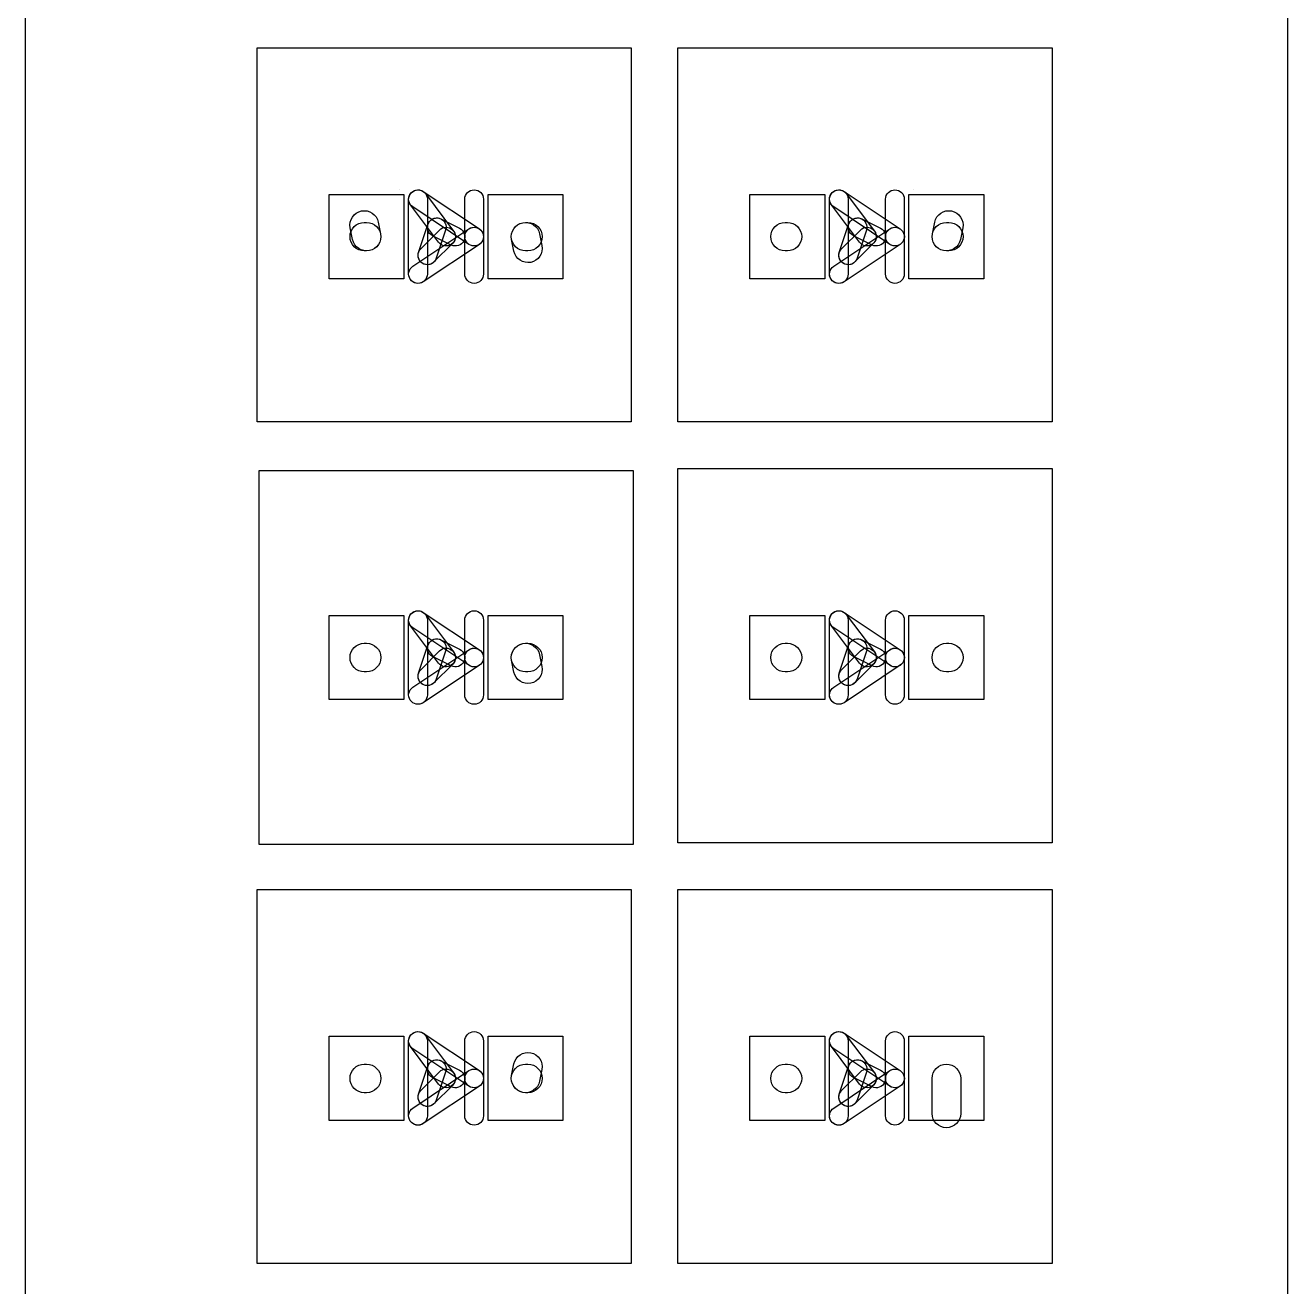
# Model space of a CAD drawing. Header units: inches. Extents: x 5 to 145, y -76 to 99.
# Drawn here: x 15.25 to 28.75, y -64.37 to -50.88 of the extents above; entities that cross this region are included whole.
import ezdxf

# ---------------------------------------------------------------- set-up
doc = ezdxf.new("R2010")
doc.units = ezdxf.units.IN
doc.header["$MEASUREMENT"] = 0

# ---------------------------------------------------------------- blocks, each defined once
blk = doc.blocks.new('block 207')
at = {"color": 7, "lineweight": 25}
blk.add_lwpolyline([(15.251, -48.64), (15.251, -75.64)], dxfattribs=at)
blk = doc.blocks.new('block 208')
at = {"color": 7, "lineweight": 25}
blk.add_lwpolyline([(28.751, -75.64), (28.751, -48.64)], dxfattribs=at)
blk = doc.blocks.new('block 201')
for name in ['block 207', 'block 208']:
    blk.add_blockref(name, (0, 0))
blk = doc.blocks.new('block 219')
at = {"lineweight": 0}
blk.add_lwpolyline([(19.251, -52.64), (19.251, -52.64)], dxfattribs=at)
blk = doc.blocks.new('block 220')
at = {"lineweight": 0}
blk.add_lwpolyline([(24.751, -52.64), (24.751, -52.64)], dxfattribs=at)
blk = doc.blocks.new('block 239')
at = {"lineweight": 0}
blk.add_lwpolyline([(24.251, -53.14), (24.251, -53.14)], dxfattribs=at)
blk = doc.blocks.new('block 240')
at = {"lineweight": 0}
blk.add_lwpolyline([(19.751, -53.14), (19.751, -53.14)], dxfattribs=at)
blk = doc.blocks.new('block 241')
at = {"lineweight": 0}
blk.add_lwpolyline([(24.251, -57.64), (24.251, -57.64)], dxfattribs=at)
blk = doc.blocks.new('block 242')
at = {"lineweight": 0}
blk.add_lwpolyline([(19.751, -57.64), (19.751, -57.64)], dxfattribs=at)
blk = doc.blocks.new('block 243')
at = {"lineweight": 0}
blk.add_lwpolyline([(24.251, -62.14), (24.251, -62.14)], dxfattribs=at)
blk = doc.blocks.new('block 244')
at = {"lineweight": 0}
blk.add_lwpolyline([(19.751, -62.14), (19.751, -62.14)], dxfattribs=at)
blk = doc.blocks.new('block 411')
at = {"color": 2, "lineweight": 25}
blk.add_open_spline([(24.451, -52.74), (24.451, -52.74), (24.451, -53.14), (24.451, -53.14), (24.451, -53.195), (24.496, -53.24), (24.551, -53.24), (24.607, -53.24), (24.651, -53.195), (24.651, -53.14), (24.651, -53.14), (24.651, -52.74), (24.651, -52.74), (24.651, -52.685), (24.607, -52.64), (24.551, -52.64), (24.496, -52.64), (24.451, -52.685), (24.451, -52.74)], degree=3, knots=[0, 0, 0, 0, 1, 1, 1, 2, 2, 2, 3, 3, 3, 4, 4, 4, 5, 5, 5, 6, 6, 6, 6], dxfattribs=at)
blk = doc.blocks.new('block 412')
at = {"color": 2, "lineweight": 25}
blk.add_open_spline([(24.451, -53.14), (24.451, -53.14), (24.451, -53.54), (24.451, -53.54), (24.451, -53.595), (24.496, -53.64), (24.551, -53.64), (24.607, -53.64), (24.651, -53.595), (24.651, -53.54), (24.651, -53.54), (24.651, -53.14), (24.651, -53.14), (24.651, -53.085), (24.607, -53.04), (24.551, -53.04), (24.496, -53.04), (24.451, -53.085), (24.451, -53.14)], degree=3, knots=[0, 0, 0, 0, 1, 1, 1, 2, 2, 2, 3, 3, 3, 4, 4, 4, 5, 5, 5, 6, 6, 6, 6], dxfattribs=at)
blk = doc.blocks.new('block 413')
at = {"color": 2, "lineweight": 25}
blk.add_open_spline([(24.607, -53.057), (24.607, -53.057), (24.007, -52.657), (24.007, -52.657), (23.961, -52.626), (23.899, -52.639), (23.868, -52.685), (23.837, -52.731), (23.85, -52.793), (23.896, -52.823), (23.896, -52.823), (24.496, -53.223), (24.496, -53.223), (24.542, -53.254), (24.604, -53.242), (24.635, -53.196), (24.665, -53.15), (24.653, -53.088), (24.607, -53.057)], degree=3, knots=[0, 0, 0, 0, 1, 1, 1, 2, 2, 2, 3, 3, 3, 4, 4, 4, 5, 5, 5, 6, 6, 6, 6], dxfattribs=at)
blk = doc.blocks.new('block 414')
at = {"color": 2, "lineweight": 25}
blk.add_open_spline([(24.496, -53.057), (24.496, -53.057), (23.896, -53.457), (23.896, -53.457), (23.85, -53.488), (23.837, -53.55), (23.868, -53.596), (23.899, -53.642), (23.961, -53.654), (24.007, -53.623), (24.007, -53.623), (24.607, -53.223), (24.607, -53.223), (24.653, -53.193), (24.665, -53.131), (24.635, -53.085), (24.604, -53.039), (24.542, -53.026), (24.496, -53.057)], degree=3, knots=[0, 0, 0, 0, 1, 1, 1, 2, 2, 2, 3, 3, 3, 4, 4, 4, 5, 5, 5, 6, 6, 6, 6], dxfattribs=at)
blk = doc.blocks.new('block 415')
at = {"color": 2, "lineweight": 25}
blk.add_open_spline([(24.051, -53.54), (24.051, -53.54), (24.051, -52.74), (24.051, -52.74), (24.051, -52.685), (24.007, -52.64), (23.951, -52.64), (23.896, -52.64), (23.851, -52.685), (23.851, -52.74), (23.851, -52.74), (23.851, -53.54), (23.851, -53.54), (23.851, -53.595), (23.896, -53.64), (23.951, -53.64), (24.007, -53.64), (24.051, -53.595), (24.051, -53.54)], degree=3, knots=[0, 0, 0, 0, 1, 1, 1, 2, 2, 2, 3, 3, 3, 4, 4, 4, 5, 5, 5, 6, 6, 6, 6], dxfattribs=at)
blk = doc.blocks.new('block 416')
at = {"color": 2, "lineweight": 25}
blk.add_open_spline([(23.871, -52.8), (23.871, -52.8), (24.171, -53.2), (24.171, -53.2), (24.204, -53.244), (24.267, -53.253), (24.311, -53.22), (24.356, -53.187), (24.364, -53.124), (24.331, -53.08), (24.331, -53.08), (24.031, -52.68), (24.031, -52.68), (23.998, -52.636), (23.936, -52.627), (23.891, -52.66), (23.847, -52.693), (23.838, -52.756), (23.871, -52.8)], degree=3, knots=[0, 0, 0, 0, 1, 1, 1, 2, 2, 2, 3, 3, 3, 4, 4, 4, 5, 5, 5, 6, 6, 6, 6], dxfattribs=at)
blk = doc.blocks.new('block 417')
at = {"color": 2, "lineweight": 25}
blk.add_open_spline([(24.181, -53.07), (24.181, -53.07), (23.981, -53.27), (23.981, -53.27), (23.942, -53.309), (23.942, -53.372), (23.981, -53.411), (24.02, -53.45), (24.083, -53.45), (24.122, -53.411), (24.122, -53.411), (24.322, -53.211), (24.322, -53.211), (24.361, -53.172), (24.361, -53.109), (24.322, -53.07), (24.283, -53.03), (24.22, -53.03), (24.181, -53.07)], degree=3, knots=[0, 0, 0, 0, 1, 1, 1, 2, 2, 2, 3, 3, 3, 4, 4, 4, 5, 5, 5, 6, 6, 6, 6], dxfattribs=at)
blk = doc.blocks.new('block 418')
at = {"color": 2, "lineweight": 25}
blk.add_open_spline([(24.146, -53.372), (24.146, -53.372), (24.246, -53.072), (24.246, -53.072), (24.264, -53.019), (24.235, -52.963), (24.183, -52.945), (24.131, -52.928), (24.074, -52.956), (24.056, -53.009), (24.056, -53.009), (23.956, -53.309), (23.956, -53.309), (23.939, -53.361), (23.967, -53.418), (24.02, -53.435), (24.072, -53.453), (24.129, -53.424), (24.146, -53.372)], degree=3, knots=[0, 0, 0, 0, 1, 1, 1, 2, 2, 2, 3, 3, 3, 4, 4, 4, 5, 5, 5, 6, 6, 6, 6], dxfattribs=at)
blk = doc.blocks.new('block 419')
at = {"color": 2, "lineweight": 25}
blk.add_open_spline([(24.107, -53.13), (24.107, -53.13), (24.307, -53.23), (24.307, -53.23), (24.356, -53.254), (24.416, -53.234), (24.441, -53.185), (24.465, -53.136), (24.445, -53.076), (24.396, -53.051), (24.396, -53.051), (24.196, -52.951), (24.196, -52.951), (24.147, -52.926), (24.087, -52.946), (24.062, -52.996), (24.037, -53.045), (24.057, -53.105), (24.107, -53.13)], degree=3, knots=[0, 0, 0, 0, 1, 1, 1, 2, 2, 2, 3, 3, 3, 4, 4, 4, 5, 5, 5, 6, 6, 6, 6], dxfattribs=at)
blk = doc.blocks.new('block 420')
at = {"color": 2, "lineweight": 25}
blk.add_open_spline([(19.951, -52.74), (19.951, -52.74), (19.951, -53.14), (19.951, -53.14), (19.951, -53.195), (19.996, -53.24), (20.051, -53.24), (20.107, -53.24), (20.151, -53.195), (20.151, -53.14), (20.151, -53.14), (20.151, -52.74), (20.151, -52.74), (20.151, -52.685), (20.107, -52.64), (20.051, -52.64), (19.996, -52.64), (19.951, -52.685), (19.951, -52.74)], degree=3, knots=[0, 0, 0, 0, 1, 1, 1, 2, 2, 2, 3, 3, 3, 4, 4, 4, 5, 5, 5, 6, 6, 6, 6], dxfattribs=at)
blk = doc.blocks.new('block 421')
at = {"color": 2, "lineweight": 25}
blk.add_open_spline([(19.951, -53.14), (19.951, -53.14), (19.951, -53.54), (19.951, -53.54), (19.951, -53.595), (19.996, -53.64), (20.051, -53.64), (20.107, -53.64), (20.151, -53.595), (20.151, -53.54), (20.151, -53.54), (20.151, -53.14), (20.151, -53.14), (20.151, -53.085), (20.107, -53.04), (20.051, -53.04), (19.996, -53.04), (19.951, -53.085), (19.951, -53.14)], degree=3, knots=[0, 0, 0, 0, 1, 1, 1, 2, 2, 2, 3, 3, 3, 4, 4, 4, 5, 5, 5, 6, 6, 6, 6], dxfattribs=at)
blk = doc.blocks.new('block 422')
at = {"color": 2, "lineweight": 25}
blk.add_open_spline([(20.107, -53.057), (20.107, -53.057), (19.507, -52.657), (19.507, -52.657), (19.461, -52.626), (19.399, -52.639), (19.368, -52.685), (19.337, -52.731), (19.35, -52.793), (19.396, -52.823), (19.396, -52.823), (19.996, -53.223), (19.996, -53.223), (20.042, -53.254), (20.104, -53.242), (20.135, -53.196), (20.165, -53.15), (20.153, -53.088), (20.107, -53.057)], degree=3, knots=[0, 0, 0, 0, 1, 1, 1, 2, 2, 2, 3, 3, 3, 4, 4, 4, 5, 5, 5, 6, 6, 6, 6], dxfattribs=at)
blk = doc.blocks.new('block 423')
at = {"color": 2, "lineweight": 25}
blk.add_open_spline([(19.996, -53.057), (19.996, -53.057), (19.396, -53.457), (19.396, -53.457), (19.35, -53.488), (19.337, -53.55), (19.368, -53.596), (19.399, -53.642), (19.461, -53.654), (19.507, -53.623), (19.507, -53.623), (20.107, -53.223), (20.107, -53.223), (20.153, -53.193), (20.165, -53.131), (20.135, -53.085), (20.104, -53.039), (20.042, -53.026), (19.996, -53.057)], degree=3, knots=[0, 0, 0, 0, 1, 1, 1, 2, 2, 2, 3, 3, 3, 4, 4, 4, 5, 5, 5, 6, 6, 6, 6], dxfattribs=at)
blk = doc.blocks.new('block 424')
at = {"color": 2, "lineweight": 25}
blk.add_open_spline([(19.551, -53.54), (19.551, -53.54), (19.551, -52.74), (19.551, -52.74), (19.551, -52.685), (19.507, -52.64), (19.451, -52.64), (19.396, -52.64), (19.351, -52.685), (19.351, -52.74), (19.351, -52.74), (19.351, -53.54), (19.351, -53.54), (19.351, -53.595), (19.396, -53.64), (19.451, -53.64), (19.507, -53.64), (19.551, -53.595), (19.551, -53.54)], degree=3, knots=[0, 0, 0, 0, 1, 1, 1, 2, 2, 2, 3, 3, 3, 4, 4, 4, 5, 5, 5, 6, 6, 6, 6], dxfattribs=at)
blk = doc.blocks.new('block 425')
at = {"color": 2, "lineweight": 25}
blk.add_open_spline([(19.371, -52.8), (19.371, -52.8), (19.671, -53.2), (19.671, -53.2), (19.704, -53.244), (19.767, -53.253), (19.811, -53.22), (19.856, -53.187), (19.864, -53.124), (19.831, -53.08), (19.831, -53.08), (19.531, -52.68), (19.531, -52.68), (19.498, -52.636), (19.436, -52.627), (19.391, -52.66), (19.347, -52.693), (19.338, -52.756), (19.371, -52.8)], degree=3, knots=[0, 0, 0, 0, 1, 1, 1, 2, 2, 2, 3, 3, 3, 4, 4, 4, 5, 5, 5, 6, 6, 6, 6], dxfattribs=at)
blk = doc.blocks.new('block 426')
at = {"color": 2, "lineweight": 25}
blk.add_open_spline([(19.681, -53.07), (19.681, -53.07), (19.481, -53.27), (19.481, -53.27), (19.442, -53.309), (19.442, -53.372), (19.481, -53.411), (19.52, -53.45), (19.583, -53.45), (19.622, -53.411), (19.622, -53.411), (19.822, -53.211), (19.822, -53.211), (19.861, -53.172), (19.861, -53.109), (19.822, -53.07), (19.783, -53.03), (19.72, -53.03), (19.681, -53.07)], degree=3, knots=[0, 0, 0, 0, 1, 1, 1, 2, 2, 2, 3, 3, 3, 4, 4, 4, 5, 5, 5, 6, 6, 6, 6], dxfattribs=at)
blk = doc.blocks.new('block 427')
at = {"color": 2, "lineweight": 25}
blk.add_open_spline([(19.646, -53.372), (19.646, -53.372), (19.746, -53.072), (19.746, -53.072), (19.764, -53.019), (19.735, -52.963), (19.683, -52.945), (19.631, -52.928), (19.574, -52.956), (19.556, -53.009), (19.556, -53.009), (19.456, -53.309), (19.456, -53.309), (19.439, -53.361), (19.467, -53.418), (19.52, -53.435), (19.572, -53.453), (19.629, -53.424), (19.646, -53.372)], degree=3, knots=[0, 0, 0, 0, 1, 1, 1, 2, 2, 2, 3, 3, 3, 4, 4, 4, 5, 5, 5, 6, 6, 6, 6], dxfattribs=at)
blk = doc.blocks.new('block 428')
at = {"color": 2, "lineweight": 25}
blk.add_open_spline([(19.607, -53.13), (19.607, -53.13), (19.807, -53.23), (19.807, -53.23), (19.856, -53.254), (19.916, -53.234), (19.941, -53.185), (19.965, -53.136), (19.945, -53.076), (19.896, -53.051), (19.896, -53.051), (19.696, -52.951), (19.696, -52.951), (19.647, -52.926), (19.587, -52.946), (19.562, -52.996), (19.537, -53.045), (19.557, -53.105), (19.607, -53.13)], degree=3, knots=[0, 0, 0, 0, 1, 1, 1, 2, 2, 2, 3, 3, 3, 4, 4, 4, 5, 5, 5, 6, 6, 6, 6], dxfattribs=at)
blk = doc.blocks.new('block 429')
at = {"color": 2, "lineweight": 25}
blk.add_open_spline([(24.451, -57.24), (24.451, -57.24), (24.451, -57.64), (24.451, -57.64), (24.451, -57.695), (24.496, -57.74), (24.551, -57.74), (24.607, -57.74), (24.651, -57.695), (24.651, -57.64), (24.651, -57.64), (24.651, -57.24), (24.651, -57.24), (24.651, -57.185), (24.607, -57.14), (24.551, -57.14), (24.496, -57.14), (24.451, -57.185), (24.451, -57.24)], degree=3, knots=[0, 0, 0, 0, 1, 1, 1, 2, 2, 2, 3, 3, 3, 4, 4, 4, 5, 5, 5, 6, 6, 6, 6], dxfattribs=at)
blk = doc.blocks.new('block 430')
at = {"color": 2, "lineweight": 25}
blk.add_open_spline([(24.451, -57.64), (24.451, -57.64), (24.451, -58.04), (24.451, -58.04), (24.451, -58.095), (24.496, -58.14), (24.551, -58.14), (24.607, -58.14), (24.651, -58.095), (24.651, -58.04), (24.651, -58.04), (24.651, -57.64), (24.651, -57.64), (24.651, -57.585), (24.607, -57.54), (24.551, -57.54), (24.496, -57.54), (24.451, -57.585), (24.451, -57.64)], degree=3, knots=[0, 0, 0, 0, 1, 1, 1, 2, 2, 2, 3, 3, 3, 4, 4, 4, 5, 5, 5, 6, 6, 6, 6], dxfattribs=at)
blk = doc.blocks.new('block 431')
at = {"color": 2, "lineweight": 25}
blk.add_open_spline([(24.607, -57.557), (24.607, -57.557), (24.007, -57.157), (24.007, -57.157), (23.961, -57.126), (23.899, -57.139), (23.868, -57.185), (23.837, -57.231), (23.85, -57.293), (23.896, -57.323), (23.896, -57.323), (24.496, -57.723), (24.496, -57.723), (24.542, -57.754), (24.604, -57.742), (24.635, -57.696), (24.665, -57.65), (24.653, -57.588), (24.607, -57.557)], degree=3, knots=[0, 0, 0, 0, 1, 1, 1, 2, 2, 2, 3, 3, 3, 4, 4, 4, 5, 5, 5, 6, 6, 6, 6], dxfattribs=at)
blk = doc.blocks.new('block 432')
at = {"color": 2, "lineweight": 25}
blk.add_open_spline([(24.496, -57.557), (24.496, -57.557), (23.896, -57.957), (23.896, -57.957), (23.85, -57.988), (23.837, -58.05), (23.868, -58.096), (23.899, -58.142), (23.961, -58.154), (24.007, -58.123), (24.007, -58.123), (24.607, -57.723), (24.607, -57.723), (24.653, -57.693), (24.665, -57.631), (24.635, -57.585), (24.604, -57.539), (24.542, -57.526), (24.496, -57.557)], degree=3, knots=[0, 0, 0, 0, 1, 1, 1, 2, 2, 2, 3, 3, 3, 4, 4, 4, 5, 5, 5, 6, 6, 6, 6], dxfattribs=at)
blk = doc.blocks.new('block 433')
at = {"color": 2, "lineweight": 25}
blk.add_open_spline([(24.051, -58.04), (24.051, -58.04), (24.051, -57.24), (24.051, -57.24), (24.051, -57.185), (24.007, -57.14), (23.951, -57.14), (23.896, -57.14), (23.851, -57.185), (23.851, -57.24), (23.851, -57.24), (23.851, -58.04), (23.851, -58.04), (23.851, -58.095), (23.896, -58.14), (23.951, -58.14), (24.007, -58.14), (24.051, -58.095), (24.051, -58.04)], degree=3, knots=[0, 0, 0, 0, 1, 1, 1, 2, 2, 2, 3, 3, 3, 4, 4, 4, 5, 5, 5, 6, 6, 6, 6], dxfattribs=at)
blk = doc.blocks.new('block 434')
at = {"color": 2, "lineweight": 25}
blk.add_open_spline([(23.871, -57.3), (23.871, -57.3), (24.171, -57.7), (24.171, -57.7), (24.204, -57.744), (24.267, -57.753), (24.311, -57.72), (24.356, -57.687), (24.364, -57.624), (24.331, -57.58), (24.331, -57.58), (24.031, -57.18), (24.031, -57.18), (23.998, -57.136), (23.936, -57.127), (23.891, -57.16), (23.847, -57.193), (23.838, -57.256), (23.871, -57.3)], degree=3, knots=[0, 0, 0, 0, 1, 1, 1, 2, 2, 2, 3, 3, 3, 4, 4, 4, 5, 5, 5, 6, 6, 6, 6], dxfattribs=at)
blk = doc.blocks.new('block 435')
at = {"color": 2, "lineweight": 25}
blk.add_open_spline([(24.181, -57.57), (24.181, -57.57), (23.981, -57.77), (23.981, -57.77), (23.942, -57.809), (23.942, -57.872), (23.981, -57.911), (24.02, -57.95), (24.083, -57.95), (24.122, -57.911), (24.122, -57.911), (24.322, -57.711), (24.322, -57.711), (24.361, -57.672), (24.361, -57.609), (24.322, -57.57), (24.283, -57.53), (24.22, -57.53), (24.181, -57.57)], degree=3, knots=[0, 0, 0, 0, 1, 1, 1, 2, 2, 2, 3, 3, 3, 4, 4, 4, 5, 5, 5, 6, 6, 6, 6], dxfattribs=at)
blk = doc.blocks.new('block 436')
at = {"color": 2, "lineweight": 25}
blk.add_open_spline([(24.146, -57.872), (24.146, -57.872), (24.246, -57.572), (24.246, -57.572), (24.264, -57.519), (24.235, -57.463), (24.183, -57.445), (24.131, -57.428), (24.074, -57.456), (24.056, -57.509), (24.056, -57.509), (23.956, -57.809), (23.956, -57.809), (23.939, -57.861), (23.967, -57.918), (24.02, -57.935), (24.072, -57.953), (24.129, -57.924), (24.146, -57.872)], degree=3, knots=[0, 0, 0, 0, 1, 1, 1, 2, 2, 2, 3, 3, 3, 4, 4, 4, 5, 5, 5, 6, 6, 6, 6], dxfattribs=at)
blk = doc.blocks.new('block 437')
at = {"color": 2, "lineweight": 25}
blk.add_open_spline([(24.107, -57.63), (24.107, -57.63), (24.307, -57.73), (24.307, -57.73), (24.356, -57.754), (24.416, -57.734), (24.441, -57.685), (24.465, -57.636), (24.445, -57.576), (24.396, -57.551), (24.396, -57.551), (24.196, -57.451), (24.196, -57.451), (24.147, -57.426), (24.087, -57.446), (24.062, -57.496), (24.037, -57.545), (24.057, -57.605), (24.107, -57.63)], degree=3, knots=[0, 0, 0, 0, 1, 1, 1, 2, 2, 2, 3, 3, 3, 4, 4, 4, 5, 5, 5, 6, 6, 6, 6], dxfattribs=at)
blk = doc.blocks.new('block 438')
at = {"color": 2, "lineweight": 25}
blk.add_open_spline([(19.951, -57.24), (19.951, -57.24), (19.951, -57.64), (19.951, -57.64), (19.951, -57.695), (19.996, -57.74), (20.051, -57.74), (20.107, -57.74), (20.151, -57.695), (20.151, -57.64), (20.151, -57.64), (20.151, -57.24), (20.151, -57.24), (20.151, -57.185), (20.107, -57.14), (20.051, -57.14), (19.996, -57.14), (19.951, -57.185), (19.951, -57.24)], degree=3, knots=[0, 0, 0, 0, 1, 1, 1, 2, 2, 2, 3, 3, 3, 4, 4, 4, 5, 5, 5, 6, 6, 6, 6], dxfattribs=at)
blk = doc.blocks.new('block 439')
at = {"color": 2, "lineweight": 25}
blk.add_open_spline([(19.951, -57.64), (19.951, -57.64), (19.951, -58.04), (19.951, -58.04), (19.951, -58.095), (19.996, -58.14), (20.051, -58.14), (20.107, -58.14), (20.151, -58.095), (20.151, -58.04), (20.151, -58.04), (20.151, -57.64), (20.151, -57.64), (20.151, -57.585), (20.107, -57.54), (20.051, -57.54), (19.996, -57.54), (19.951, -57.585), (19.951, -57.64)], degree=3, knots=[0, 0, 0, 0, 1, 1, 1, 2, 2, 2, 3, 3, 3, 4, 4, 4, 5, 5, 5, 6, 6, 6, 6], dxfattribs=at)
blk = doc.blocks.new('block 440')
at = {"color": 2, "lineweight": 25}
blk.add_open_spline([(20.107, -57.557), (20.107, -57.557), (19.507, -57.157), (19.507, -57.157), (19.461, -57.126), (19.399, -57.139), (19.368, -57.185), (19.337, -57.231), (19.35, -57.293), (19.396, -57.323), (19.396, -57.323), (19.996, -57.723), (19.996, -57.723), (20.042, -57.754), (20.104, -57.742), (20.135, -57.696), (20.165, -57.65), (20.153, -57.588), (20.107, -57.557)], degree=3, knots=[0, 0, 0, 0, 1, 1, 1, 2, 2, 2, 3, 3, 3, 4, 4, 4, 5, 5, 5, 6, 6, 6, 6], dxfattribs=at)
blk = doc.blocks.new('block 441')
at = {"color": 2, "lineweight": 25}
blk.add_open_spline([(19.996, -57.557), (19.996, -57.557), (19.396, -57.957), (19.396, -57.957), (19.35, -57.988), (19.337, -58.05), (19.368, -58.096), (19.399, -58.142), (19.461, -58.154), (19.507, -58.123), (19.507, -58.123), (20.107, -57.723), (20.107, -57.723), (20.153, -57.693), (20.165, -57.631), (20.135, -57.585), (20.104, -57.539), (20.042, -57.526), (19.996, -57.557)], degree=3, knots=[0, 0, 0, 0, 1, 1, 1, 2, 2, 2, 3, 3, 3, 4, 4, 4, 5, 5, 5, 6, 6, 6, 6], dxfattribs=at)
blk = doc.blocks.new('block 442')
at = {"color": 2, "lineweight": 25}
blk.add_open_spline([(19.551, -58.04), (19.551, -58.04), (19.551, -57.24), (19.551, -57.24), (19.551, -57.185), (19.507, -57.14), (19.451, -57.14), (19.396, -57.14), (19.351, -57.185), (19.351, -57.24), (19.351, -57.24), (19.351, -58.04), (19.351, -58.04), (19.351, -58.095), (19.396, -58.14), (19.451, -58.14), (19.507, -58.14), (19.551, -58.095), (19.551, -58.04)], degree=3, knots=[0, 0, 0, 0, 1, 1, 1, 2, 2, 2, 3, 3, 3, 4, 4, 4, 5, 5, 5, 6, 6, 6, 6], dxfattribs=at)
blk = doc.blocks.new('block 443')
at = {"color": 2, "lineweight": 25}
blk.add_open_spline([(19.371, -57.3), (19.371, -57.3), (19.671, -57.7), (19.671, -57.7), (19.704, -57.744), (19.767, -57.753), (19.811, -57.72), (19.856, -57.687), (19.864, -57.624), (19.831, -57.58), (19.831, -57.58), (19.531, -57.18), (19.531, -57.18), (19.498, -57.136), (19.436, -57.127), (19.391, -57.16), (19.347, -57.193), (19.338, -57.256), (19.371, -57.3)], degree=3, knots=[0, 0, 0, 0, 1, 1, 1, 2, 2, 2, 3, 3, 3, 4, 4, 4, 5, 5, 5, 6, 6, 6, 6], dxfattribs=at)
blk = doc.blocks.new('block 444')
at = {"color": 2, "lineweight": 25}
blk.add_open_spline([(19.681, -57.57), (19.681, -57.57), (19.481, -57.77), (19.481, -57.77), (19.442, -57.809), (19.442, -57.872), (19.481, -57.911), (19.52, -57.95), (19.583, -57.95), (19.622, -57.911), (19.622, -57.911), (19.822, -57.711), (19.822, -57.711), (19.861, -57.672), (19.861, -57.609), (19.822, -57.57), (19.783, -57.53), (19.72, -57.53), (19.681, -57.57)], degree=3, knots=[0, 0, 0, 0, 1, 1, 1, 2, 2, 2, 3, 3, 3, 4, 4, 4, 5, 5, 5, 6, 6, 6, 6], dxfattribs=at)
blk = doc.blocks.new('block 445')
at = {"color": 2, "lineweight": 25}
blk.add_open_spline([(19.646, -57.872), (19.646, -57.872), (19.746, -57.572), (19.746, -57.572), (19.764, -57.519), (19.735, -57.463), (19.683, -57.445), (19.631, -57.428), (19.574, -57.456), (19.556, -57.509), (19.556, -57.509), (19.456, -57.809), (19.456, -57.809), (19.439, -57.861), (19.467, -57.918), (19.52, -57.935), (19.572, -57.953), (19.629, -57.924), (19.646, -57.872)], degree=3, knots=[0, 0, 0, 0, 1, 1, 1, 2, 2, 2, 3, 3, 3, 4, 4, 4, 5, 5, 5, 6, 6, 6, 6], dxfattribs=at)
blk = doc.blocks.new('block 446')
at = {"color": 2, "lineweight": 25}
blk.add_open_spline([(19.607, -57.63), (19.607, -57.63), (19.807, -57.73), (19.807, -57.73), (19.856, -57.754), (19.916, -57.734), (19.941, -57.685), (19.965, -57.636), (19.945, -57.576), (19.896, -57.551), (19.896, -57.551), (19.696, -57.451), (19.696, -57.451), (19.647, -57.426), (19.587, -57.446), (19.562, -57.496), (19.537, -57.545), (19.557, -57.605), (19.607, -57.63)], degree=3, knots=[0, 0, 0, 0, 1, 1, 1, 2, 2, 2, 3, 3, 3, 4, 4, 4, 5, 5, 5, 6, 6, 6, 6], dxfattribs=at)
blk = doc.blocks.new('block 447')
at = {"color": 2, "lineweight": 25}
blk.add_open_spline([(24.451, -61.74), (24.451, -61.74), (24.451, -62.14), (24.451, -62.14), (24.451, -62.195), (24.496, -62.24), (24.551, -62.24), (24.607, -62.24), (24.651, -62.195), (24.651, -62.14), (24.651, -62.14), (24.651, -61.74), (24.651, -61.74), (24.651, -61.685), (24.607, -61.64), (24.551, -61.64), (24.496, -61.64), (24.451, -61.685), (24.451, -61.74)], degree=3, knots=[0, 0, 0, 0, 1, 1, 1, 2, 2, 2, 3, 3, 3, 4, 4, 4, 5, 5, 5, 6, 6, 6, 6], dxfattribs=at)
blk = doc.blocks.new('block 448')
at = {"color": 2, "lineweight": 25}
blk.add_open_spline([(24.451, -62.14), (24.451, -62.14), (24.451, -62.54), (24.451, -62.54), (24.451, -62.595), (24.496, -62.64), (24.551, -62.64), (24.607, -62.64), (24.651, -62.595), (24.651, -62.54), (24.651, -62.54), (24.651, -62.14), (24.651, -62.14), (24.651, -62.085), (24.607, -62.04), (24.551, -62.04), (24.496, -62.04), (24.451, -62.085), (24.451, -62.14)], degree=3, knots=[0, 0, 0, 0, 1, 1, 1, 2, 2, 2, 3, 3, 3, 4, 4, 4, 5, 5, 5, 6, 6, 6, 6], dxfattribs=at)
blk = doc.blocks.new('block 449')
at = {"color": 2, "lineweight": 25}
blk.add_open_spline([(24.607, -62.057), (24.607, -62.057), (24.007, -61.657), (24.007, -61.657), (23.961, -61.626), (23.899, -61.639), (23.868, -61.685), (23.837, -61.731), (23.85, -61.793), (23.896, -61.823), (23.896, -61.823), (24.496, -62.223), (24.496, -62.223), (24.542, -62.254), (24.604, -62.242), (24.635, -62.196), (24.665, -62.15), (24.653, -62.088), (24.607, -62.057)], degree=3, knots=[0, 0, 0, 0, 1, 1, 1, 2, 2, 2, 3, 3, 3, 4, 4, 4, 5, 5, 5, 6, 6, 6, 6], dxfattribs=at)
blk = doc.blocks.new('block 450')
at = {"color": 2, "lineweight": 25}
blk.add_open_spline([(24.496, -62.057), (24.496, -62.057), (23.896, -62.457), (23.896, -62.457), (23.85, -62.488), (23.837, -62.55), (23.868, -62.596), (23.899, -62.642), (23.961, -62.654), (24.007, -62.623), (24.007, -62.623), (24.607, -62.223), (24.607, -62.223), (24.653, -62.193), (24.665, -62.131), (24.635, -62.085), (24.604, -62.039), (24.542, -62.026), (24.496, -62.057)], degree=3, knots=[0, 0, 0, 0, 1, 1, 1, 2, 2, 2, 3, 3, 3, 4, 4, 4, 5, 5, 5, 6, 6, 6, 6], dxfattribs=at)
blk = doc.blocks.new('block 451')
at = {"color": 2, "lineweight": 25}
blk.add_open_spline([(24.051, -62.54), (24.051, -62.54), (24.051, -61.74), (24.051, -61.74), (24.051, -61.685), (24.007, -61.64), (23.951, -61.64), (23.896, -61.64), (23.851, -61.685), (23.851, -61.74), (23.851, -61.74), (23.851, -62.54), (23.851, -62.54), (23.851, -62.595), (23.896, -62.64), (23.951, -62.64), (24.007, -62.64), (24.051, -62.595), (24.051, -62.54)], degree=3, knots=[0, 0, 0, 0, 1, 1, 1, 2, 2, 2, 3, 3, 3, 4, 4, 4, 5, 5, 5, 6, 6, 6, 6], dxfattribs=at)
blk = doc.blocks.new('block 452')
at = {"color": 2, "lineweight": 25}
blk.add_open_spline([(23.871, -61.8), (23.871, -61.8), (24.171, -62.2), (24.171, -62.2), (24.204, -62.244), (24.267, -62.253), (24.311, -62.22), (24.356, -62.187), (24.364, -62.124), (24.331, -62.08), (24.331, -62.08), (24.031, -61.68), (24.031, -61.68), (23.998, -61.636), (23.936, -61.627), (23.891, -61.66), (23.847, -61.693), (23.838, -61.756), (23.871, -61.8)], degree=3, knots=[0, 0, 0, 0, 1, 1, 1, 2, 2, 2, 3, 3, 3, 4, 4, 4, 5, 5, 5, 6, 6, 6, 6], dxfattribs=at)
blk = doc.blocks.new('block 453')
at = {"color": 2, "lineweight": 25}
blk.add_open_spline([(24.181, -62.07), (24.181, -62.07), (23.981, -62.27), (23.981, -62.27), (23.942, -62.309), (23.942, -62.372), (23.981, -62.411), (24.02, -62.45), (24.083, -62.45), (24.122, -62.411), (24.122, -62.411), (24.322, -62.211), (24.322, -62.211), (24.361, -62.172), (24.361, -62.109), (24.322, -62.07), (24.283, -62.03), (24.22, -62.03), (24.181, -62.07)], degree=3, knots=[0, 0, 0, 0, 1, 1, 1, 2, 2, 2, 3, 3, 3, 4, 4, 4, 5, 5, 5, 6, 6, 6, 6], dxfattribs=at)
blk = doc.blocks.new('block 454')
at = {"color": 2, "lineweight": 25}
blk.add_open_spline([(24.146, -62.372), (24.146, -62.372), (24.246, -62.072), (24.246, -62.072), (24.264, -62.019), (24.235, -61.963), (24.183, -61.945), (24.131, -61.928), (24.074, -61.956), (24.056, -62.009), (24.056, -62.009), (23.956, -62.309), (23.956, -62.309), (23.939, -62.361), (23.967, -62.418), (24.02, -62.435), (24.072, -62.453), (24.129, -62.424), (24.146, -62.372)], degree=3, knots=[0, 0, 0, 0, 1, 1, 1, 2, 2, 2, 3, 3, 3, 4, 4, 4, 5, 5, 5, 6, 6, 6, 6], dxfattribs=at)
blk = doc.blocks.new('block 455')
at = {"color": 2, "lineweight": 25}
blk.add_open_spline([(24.107, -62.13), (24.107, -62.13), (24.307, -62.23), (24.307, -62.23), (24.356, -62.254), (24.416, -62.234), (24.441, -62.185), (24.465, -62.136), (24.445, -62.076), (24.396, -62.051), (24.396, -62.051), (24.196, -61.951), (24.196, -61.951), (24.147, -61.926), (24.087, -61.946), (24.062, -61.996), (24.037, -62.045), (24.057, -62.105), (24.107, -62.13)], degree=3, knots=[0, 0, 0, 0, 1, 1, 1, 2, 2, 2, 3, 3, 3, 4, 4, 4, 5, 5, 5, 6, 6, 6, 6], dxfattribs=at)
blk = doc.blocks.new('block 456')
at = {"color": 2, "lineweight": 25}
blk.add_open_spline([(19.951, -61.74), (19.951, -61.74), (19.951, -62.14), (19.951, -62.14), (19.951, -62.195), (19.996, -62.24), (20.051, -62.24), (20.107, -62.24), (20.151, -62.195), (20.151, -62.14), (20.151, -62.14), (20.151, -61.74), (20.151, -61.74), (20.151, -61.685), (20.107, -61.64), (20.051, -61.64), (19.996, -61.64), (19.951, -61.685), (19.951, -61.74)], degree=3, knots=[0, 0, 0, 0, 1, 1, 1, 2, 2, 2, 3, 3, 3, 4, 4, 4, 5, 5, 5, 6, 6, 6, 6], dxfattribs=at)
blk = doc.blocks.new('block 457')
at = {"color": 2, "lineweight": 25}
blk.add_open_spline([(19.951, -62.14), (19.951, -62.14), (19.951, -62.54), (19.951, -62.54), (19.951, -62.595), (19.996, -62.64), (20.051, -62.64), (20.107, -62.64), (20.151, -62.595), (20.151, -62.54), (20.151, -62.54), (20.151, -62.14), (20.151, -62.14), (20.151, -62.085), (20.107, -62.04), (20.051, -62.04), (19.996, -62.04), (19.951, -62.085), (19.951, -62.14)], degree=3, knots=[0, 0, 0, 0, 1, 1, 1, 2, 2, 2, 3, 3, 3, 4, 4, 4, 5, 5, 5, 6, 6, 6, 6], dxfattribs=at)
blk = doc.blocks.new('block 458')
at = {"color": 2, "lineweight": 25}
blk.add_open_spline([(20.107, -62.057), (20.107, -62.057), (19.507, -61.657), (19.507, -61.657), (19.461, -61.626), (19.399, -61.639), (19.368, -61.685), (19.337, -61.731), (19.35, -61.793), (19.396, -61.823), (19.396, -61.823), (19.996, -62.223), (19.996, -62.223), (20.042, -62.254), (20.104, -62.242), (20.135, -62.196), (20.165, -62.15), (20.153, -62.088), (20.107, -62.057)], degree=3, knots=[0, 0, 0, 0, 1, 1, 1, 2, 2, 2, 3, 3, 3, 4, 4, 4, 5, 5, 5, 6, 6, 6, 6], dxfattribs=at)
blk = doc.blocks.new('block 459')
at = {"color": 2, "lineweight": 25}
blk.add_open_spline([(19.996, -62.057), (19.996, -62.057), (19.396, -62.457), (19.396, -62.457), (19.35, -62.488), (19.337, -62.55), (19.368, -62.596), (19.399, -62.642), (19.461, -62.654), (19.507, -62.623), (19.507, -62.623), (20.107, -62.223), (20.107, -62.223), (20.153, -62.193), (20.165, -62.131), (20.135, -62.085), (20.104, -62.039), (20.042, -62.026), (19.996, -62.057)], degree=3, knots=[0, 0, 0, 0, 1, 1, 1, 2, 2, 2, 3, 3, 3, 4, 4, 4, 5, 5, 5, 6, 6, 6, 6], dxfattribs=at)
blk = doc.blocks.new('block 460')
at = {"color": 2, "lineweight": 25}
blk.add_open_spline([(19.551, -62.54), (19.551, -62.54), (19.551, -61.74), (19.551, -61.74), (19.551, -61.685), (19.507, -61.64), (19.451, -61.64), (19.396, -61.64), (19.351, -61.685), (19.351, -61.74), (19.351, -61.74), (19.351, -62.54), (19.351, -62.54), (19.351, -62.595), (19.396, -62.64), (19.451, -62.64), (19.507, -62.64), (19.551, -62.595), (19.551, -62.54)], degree=3, knots=[0, 0, 0, 0, 1, 1, 1, 2, 2, 2, 3, 3, 3, 4, 4, 4, 5, 5, 5, 6, 6, 6, 6], dxfattribs=at)
blk = doc.blocks.new('block 461')
at = {"color": 2, "lineweight": 25}
blk.add_open_spline([(19.371, -61.8), (19.371, -61.8), (19.671, -62.2), (19.671, -62.2), (19.704, -62.244), (19.767, -62.253), (19.811, -62.22), (19.856, -62.187), (19.864, -62.124), (19.831, -62.08), (19.831, -62.08), (19.531, -61.68), (19.531, -61.68), (19.498, -61.636), (19.436, -61.627), (19.391, -61.66), (19.347, -61.693), (19.338, -61.756), (19.371, -61.8)], degree=3, knots=[0, 0, 0, 0, 1, 1, 1, 2, 2, 2, 3, 3, 3, 4, 4, 4, 5, 5, 5, 6, 6, 6, 6], dxfattribs=at)
blk = doc.blocks.new('block 462')
at = {"color": 2, "lineweight": 25}
blk.add_open_spline([(19.681, -62.07), (19.681, -62.07), (19.481, -62.27), (19.481, -62.27), (19.442, -62.309), (19.442, -62.372), (19.481, -62.411), (19.52, -62.45), (19.583, -62.45), (19.622, -62.411), (19.622, -62.411), (19.822, -62.211), (19.822, -62.211), (19.861, -62.172), (19.861, -62.109), (19.822, -62.07), (19.783, -62.03), (19.72, -62.03), (19.681, -62.07)], degree=3, knots=[0, 0, 0, 0, 1, 1, 1, 2, 2, 2, 3, 3, 3, 4, 4, 4, 5, 5, 5, 6, 6, 6, 6], dxfattribs=at)
blk = doc.blocks.new('block 463')
at = {"color": 2, "lineweight": 25}
blk.add_open_spline([(19.646, -62.372), (19.646, -62.372), (19.746, -62.072), (19.746, -62.072), (19.764, -62.019), (19.735, -61.963), (19.683, -61.945), (19.631, -61.928), (19.574, -61.956), (19.556, -62.009), (19.556, -62.009), (19.456, -62.309), (19.456, -62.309), (19.439, -62.361), (19.467, -62.418), (19.52, -62.435), (19.572, -62.453), (19.629, -62.424), (19.646, -62.372)], degree=3, knots=[0, 0, 0, 0, 1, 1, 1, 2, 2, 2, 3, 3, 3, 4, 4, 4, 5, 5, 5, 6, 6, 6, 6], dxfattribs=at)
blk = doc.blocks.new('block 464')
at = {"color": 2, "lineweight": 25}
blk.add_open_spline([(19.607, -62.13), (19.607, -62.13), (19.807, -62.23), (19.807, -62.23), (19.856, -62.254), (19.916, -62.234), (19.941, -62.185), (19.965, -62.136), (19.945, -62.076), (19.896, -62.051), (19.896, -62.051), (19.696, -61.951), (19.696, -61.951), (19.647, -61.926), (19.587, -61.946), (19.562, -61.996), (19.537, -62.045), (19.557, -62.105), (19.607, -62.13)], degree=3, knots=[0, 0, 0, 0, 1, 1, 1, 2, 2, 2, 3, 3, 3, 4, 4, 4, 5, 5, 5, 6, 6, 6, 6], dxfattribs=at)
blk = doc.blocks.new('block 537')
at = {"color": 5, "lineweight": 25}
for points in [[(24.701, -53.59), (24.701, -52.69)], [(24.701, -52.69), (25.501, -52.69)], [(25.501, -52.69), (25.501, -53.59)], [(25.501, -53.59), (24.701, -53.59)]]:
    blk.add_lwpolyline(points, dxfattribs=at)
blk = doc.blocks.new('block 538')
at = {"color": 5, "lineweight": 25}
for points in [[(23.001, -53.59), (23.001, -52.69)], [(23.001, -52.69), (23.801, -52.69)], [(23.801, -52.69), (23.801, -53.59)], [(23.801, -53.59), (23.001, -53.59)]]:
    blk.add_lwpolyline(points, dxfattribs=at)
blk = doc.blocks.new('block 539')
at = {"color": 5, "lineweight": 25}
for points in [[(20.201, -53.59), (20.201, -52.69)], [(20.201, -52.69), (21.001, -52.69)], [(21.001, -52.69), (21.001, -53.59)], [(21.001, -53.59), (20.201, -53.59)]]:
    blk.add_lwpolyline(points, dxfattribs=at)
blk = doc.blocks.new('block 540')
at = {"color": 5, "lineweight": 25}
for points in [[(18.501, -53.59), (18.501, -52.69)], [(18.501, -52.69), (19.301, -52.69)], [(19.301, -52.69), (19.301, -53.59)], [(19.301, -53.59), (18.501, -53.59)]]:
    blk.add_lwpolyline(points, dxfattribs=at)
blk = doc.blocks.new('block 541')
at = {"color": 5, "lineweight": 25}
for points in [[(24.701, -58.09), (24.701, -57.19)], [(24.701, -57.19), (25.501, -57.19)], [(25.501, -57.19), (25.501, -58.09)], [(25.501, -58.09), (24.701, -58.09)]]:
    blk.add_lwpolyline(points, dxfattribs=at)
blk = doc.blocks.new('block 542')
at = {"color": 5, "lineweight": 25}
for points in [[(23.001, -58.09), (23.001, -57.19)], [(23.001, -57.19), (23.801, -57.19)], [(23.801, -57.19), (23.801, -58.09)], [(23.801, -58.09), (23.001, -58.09)]]:
    blk.add_lwpolyline(points, dxfattribs=at)
blk = doc.blocks.new('block 543')
at = {"color": 5, "lineweight": 25}
for points in [[(20.201, -58.09), (20.201, -57.19)], [(20.201, -57.19), (21.001, -57.19)], [(21.001, -57.19), (21.001, -58.09)], [(21.001, -58.09), (20.201, -58.09)]]:
    blk.add_lwpolyline(points, dxfattribs=at)
blk = doc.blocks.new('block 544')
at = {"color": 5, "lineweight": 25}
for points in [[(18.501, -58.09), (18.501, -57.19)], [(18.501, -57.19), (19.301, -57.19)], [(19.301, -57.19), (19.301, -58.09)], [(19.301, -58.09), (18.501, -58.09)]]:
    blk.add_lwpolyline(points, dxfattribs=at)
blk = doc.blocks.new('block 545')
at = {"color": 5, "lineweight": 25}
for points in [[(24.701, -62.59), (24.701, -61.69)], [(24.701, -61.69), (25.501, -61.69)], [(25.501, -61.69), (25.501, -62.59)], [(25.501, -62.59), (24.701, -62.59)]]:
    blk.add_lwpolyline(points, dxfattribs=at)
blk = doc.blocks.new('block 546')
at = {"color": 5, "lineweight": 25}
for points in [[(23.001, -62.59), (23.001, -61.69)], [(23.001, -61.69), (23.801, -61.69)], [(23.801, -61.69), (23.801, -62.59)], [(23.801, -62.59), (23.001, -62.59)]]:
    blk.add_lwpolyline(points, dxfattribs=at)
blk = doc.blocks.new('block 547')
at = {"color": 5, "lineweight": 25}
for points in [[(20.201, -62.59), (20.201, -61.69)], [(20.201, -61.69), (21.001, -61.69)], [(21.001, -61.69), (21.001, -62.59)], [(21.001, -62.59), (20.201, -62.59)]]:
    blk.add_lwpolyline(points, dxfattribs=at)
blk = doc.blocks.new('block 548')
at = {"color": 5, "lineweight": 25}
for points in [[(18.501, -62.59), (18.501, -61.69)], [(18.501, -61.69), (19.301, -61.69)], [(19.301, -61.69), (19.301, -62.59)], [(19.301, -62.59), (18.501, -62.59)]]:
    blk.add_lwpolyline(points, dxfattribs=at)
blk = doc.blocks.new('block 557')
at = {"color": 5, "lineweight": 25}
blk.add_open_spline([(18.876, -62.293), (18.876, -62.293), (18.901, -62.293), (18.901, -62.293), (18.985, -62.293), (19.054, -62.224), (19.054, -62.14), (19.054, -62.056), (18.985, -61.988), (18.901, -61.988), (18.901, -61.988), (18.876, -61.988), (18.876, -61.988), (18.792, -61.988), (18.724, -62.056), (18.724, -62.14), (18.724, -62.224), (18.792, -62.293), (18.876, -62.293)], degree=3, knots=[0, 0, 0, 0, 1, 1, 1, 2, 2, 2, 3, 3, 3, 4, 4, 4, 5, 5, 5, 6, 6, 6, 6], dxfattribs=at)
blk = doc.blocks.new('block 575')
at = {"color": 5, "lineweight": 25}
blk.add_open_spline([(18.876, -53.293), (18.876, -53.293), (18.901, -53.293), (18.901, -53.293), (18.985, -53.293), (19.054, -53.224), (19.054, -53.14), (19.054, -53.056), (18.985, -52.988), (18.901, -52.988), (18.901, -52.988), (18.876, -52.988), (18.876, -52.988), (18.792, -52.988), (18.724, -53.056), (18.724, -53.14), (18.724, -53.224), (18.792, -53.293), (18.876, -53.293)], degree=3, knots=[0, 0, 0, 0, 1, 1, 1, 2, 2, 2, 3, 3, 3, 4, 4, 4, 5, 5, 5, 6, 6, 6, 6], dxfattribs=at)
blk = doc.blocks.new('block 576')
at = {"color": 5, "lineweight": 25}
blk.add_open_spline([(20.626, -57.488), (20.626, -57.488), (20.601, -57.488), (20.601, -57.488), (20.517, -57.488), (20.449, -57.556), (20.449, -57.64), (20.449, -57.724), (20.517, -57.793), (20.601, -57.793), (20.601, -57.793), (20.626, -57.793), (20.626, -57.793), (20.71, -57.793), (20.779, -57.724), (20.779, -57.64), (20.779, -57.556), (20.71, -57.488), (20.626, -57.488)], degree=3, knots=[0, 0, 0, 0, 1, 1, 1, 2, 2, 2, 3, 3, 3, 4, 4, 4, 5, 5, 5, 6, 6, 6, 6], dxfattribs=at)
blk = doc.blocks.new('block 578')
at = {"color": 5, "lineweight": 25}
blk.add_open_spline([(20.626, -61.988), (20.626, -61.988), (20.601, -61.988), (20.601, -61.988), (20.517, -61.988), (20.449, -62.056), (20.449, -62.14), (20.449, -62.224), (20.517, -62.293), (20.601, -62.293), (20.601, -62.293), (20.626, -62.293), (20.626, -62.293), (20.71, -62.293), (20.779, -62.224), (20.779, -62.14), (20.779, -62.056), (20.71, -61.988), (20.626, -61.988)], degree=3, knots=[0, 0, 0, 0, 1, 1, 1, 2, 2, 2, 3, 3, 3, 4, 4, 4, 5, 5, 5, 6, 6, 6, 6], dxfattribs=at)
blk = doc.blocks.new('block 580')
at = {"color": 5, "lineweight": 25}
blk.add_open_spline([(25.126, -57.488), (25.126, -57.488), (25.101, -57.488), (25.101, -57.488), (25.017, -57.488), (24.949, -57.556), (24.949, -57.64), (24.949, -57.724), (25.017, -57.793), (25.101, -57.793), (25.101, -57.793), (25.126, -57.793), (25.126, -57.793), (25.21, -57.793), (25.279, -57.724), (25.279, -57.64), (25.279, -57.556), (25.21, -57.488), (25.126, -57.488)], degree=3, knots=[0, 0, 0, 0, 1, 1, 1, 2, 2, 2, 3, 3, 3, 4, 4, 4, 5, 5, 5, 6, 6, 6, 6], dxfattribs=at)
blk = doc.blocks.new('block 581')
at = {"color": 5, "lineweight": 25}
blk.add_open_spline([(20.776, -57.735), (20.776, -57.735), (20.751, -57.61), (20.751, -57.61), (20.734, -57.528), (20.654, -57.474), (20.571, -57.491), (20.489, -57.507), (20.435, -57.588), (20.452, -57.67), (20.452, -57.67), (20.477, -57.795), (20.477, -57.795), (20.493, -57.878), (20.574, -57.931), (20.656, -57.915), (20.739, -57.898), (20.792, -57.818), (20.776, -57.735)], degree=3, knots=[0, 0, 0, 0, 1, 1, 1, 2, 2, 2, 3, 3, 3, 4, 4, 4, 5, 5, 5, 6, 6, 6, 6], dxfattribs=at)
blk = doc.blocks.new('block 582')
at = {"color": 5, "lineweight": 25}
blk.add_open_spline([(20.477, -61.985), (20.477, -61.985), (20.452, -62.11), (20.452, -62.11), (20.435, -62.193), (20.489, -62.273), (20.571, -62.29), (20.654, -62.306), (20.734, -62.253), (20.751, -62.17), (20.751, -62.17), (20.776, -62.045), (20.776, -62.045), (20.792, -61.963), (20.739, -61.882), (20.656, -61.866), (20.574, -61.849), (20.493, -61.903), (20.477, -61.985)], degree=3, knots=[0, 0, 0, 0, 1, 1, 1, 2, 2, 2, 3, 3, 3, 4, 4, 4, 5, 5, 5, 6, 6, 6, 6], dxfattribs=at)
blk = doc.blocks.new('block 583')
at = {"color": 5, "lineweight": 25}
blk.add_open_spline([(18.727, -53.045), (18.727, -53.045), (18.752, -53.17), (18.752, -53.17), (18.768, -53.253), (18.849, -53.306), (18.931, -53.29), (19.014, -53.273), (19.067, -53.193), (19.051, -53.11), (19.051, -53.11), (19.026, -52.985), (19.026, -52.985), (19.009, -52.903), (18.929, -52.849), (18.846, -52.866), (18.764, -52.882), (18.71, -52.963), (18.727, -53.045)], degree=3, knots=[0, 0, 0, 0, 1, 1, 1, 2, 2, 2, 3, 3, 3, 4, 4, 4, 5, 5, 5, 6, 6, 6, 6], dxfattribs=at)
blk = doc.blocks.new('block 584')
at = {"color": 5, "lineweight": 25}
blk.add_open_spline([(25.254, -62.515), (25.254, -62.515), (25.254, -62.14), (25.254, -62.14), (25.254, -62.056), (25.185, -61.988), (25.101, -61.988), (25.017, -61.988), (24.949, -62.056), (24.949, -62.14), (24.949, -62.14), (24.949, -62.515), (24.949, -62.515), (24.949, -62.599), (25.017, -62.668), (25.101, -62.668), (25.185, -62.668), (25.254, -62.599), (25.254, -62.515)], degree=3, knots=[0, 0, 0, 0, 1, 1, 1, 2, 2, 2, 3, 3, 3, 4, 4, 4, 5, 5, 5, 6, 6, 6, 6], dxfattribs=at)
blk = doc.blocks.new('block 591')
at = {"color": 5, "lineweight": 25}
blk.add_open_spline([(23.376, -53.293), (23.376, -53.293), (23.401, -53.293), (23.401, -53.293), (23.485, -53.293), (23.554, -53.224), (23.554, -53.14), (23.554, -53.056), (23.485, -52.988), (23.401, -52.988), (23.401, -52.988), (23.376, -52.988), (23.376, -52.988), (23.292, -52.988), (23.224, -53.056), (23.224, -53.14), (23.224, -53.224), (23.292, -53.293), (23.376, -53.293)], degree=3, knots=[0, 0, 0, 0, 1, 1, 1, 2, 2, 2, 3, 3, 3, 4, 4, 4, 5, 5, 5, 6, 6, 6, 6], dxfattribs=at)
blk = doc.blocks.new('block 604')
at = {"color": 5, "lineweight": 25}
blk.add_open_spline([(23.376, -62.293), (23.376, -62.293), (23.401, -62.293), (23.401, -62.293), (23.485, -62.293), (23.554, -62.224), (23.554, -62.14), (23.554, -62.056), (23.485, -61.988), (23.401, -61.988), (23.401, -61.988), (23.376, -61.988), (23.376, -61.988), (23.292, -61.988), (23.224, -62.056), (23.224, -62.14), (23.224, -62.224), (23.292, -62.293), (23.376, -62.293)], degree=3, knots=[0, 0, 0, 0, 1, 1, 1, 2, 2, 2, 3, 3, 3, 4, 4, 4, 5, 5, 5, 6, 6, 6, 6], dxfattribs=at)
blk = doc.blocks.new('block 616')
at = {"color": 5, "lineweight": 25}
blk.add_open_spline([(18.876, -57.793), (18.876, -57.793), (18.901, -57.793), (18.901, -57.793), (18.985, -57.793), (19.054, -57.724), (19.054, -57.64), (19.054, -57.556), (18.985, -57.488), (18.901, -57.488), (18.901, -57.488), (18.876, -57.488), (18.876, -57.488), (18.792, -57.488), (18.724, -57.556), (18.724, -57.64), (18.724, -57.724), (18.792, -57.793), (18.876, -57.793)], degree=3, knots=[0, 0, 0, 0, 1, 1, 1, 2, 2, 2, 3, 3, 3, 4, 4, 4, 5, 5, 5, 6, 6, 6, 6], dxfattribs=at)
blk = doc.blocks.new('block 630')
at = {"color": 5, "lineweight": 25}
blk.add_open_spline([(23.376, -57.793), (23.376, -57.793), (23.401, -57.793), (23.401, -57.793), (23.485, -57.793), (23.554, -57.724), (23.554, -57.64), (23.554, -57.556), (23.485, -57.488), (23.401, -57.488), (23.401, -57.488), (23.376, -57.488), (23.376, -57.488), (23.292, -57.488), (23.224, -57.556), (23.224, -57.64), (23.224, -57.724), (23.292, -57.793), (23.376, -57.793)], degree=3, knots=[0, 0, 0, 0, 1, 1, 1, 2, 2, 2, 3, 3, 3, 4, 4, 4, 5, 5, 5, 6, 6, 6, 6], dxfattribs=at)
blk = doc.blocks.new('block 631')
at = {"color": 5, "lineweight": 25}
blk.add_open_spline([(25.126, -52.988), (25.126, -52.988), (25.101, -52.988), (25.101, -52.988), (25.017, -52.988), (24.949, -53.056), (24.949, -53.14), (24.949, -53.224), (25.017, -53.293), (25.101, -53.293), (25.101, -53.293), (25.126, -53.293), (25.126, -53.293), (25.21, -53.293), (25.279, -53.224), (25.279, -53.14), (25.279, -53.056), (25.21, -52.988), (25.126, -52.988)], degree=3, knots=[0, 0, 0, 0, 1, 1, 1, 2, 2, 2, 3, 3, 3, 4, 4, 4, 5, 5, 5, 6, 6, 6, 6], dxfattribs=at)
blk = doc.blocks.new('block 632')
at = {"color": 5, "lineweight": 25}
blk.add_open_spline([(20.626, -52.988), (20.626, -52.988), (20.601, -52.988), (20.601, -52.988), (20.517, -52.988), (20.449, -53.056), (20.449, -53.14), (20.449, -53.224), (20.517, -53.293), (20.601, -53.293), (20.601, -53.293), (20.626, -53.293), (20.626, -53.293), (20.71, -53.293), (20.779, -53.224), (20.779, -53.14), (20.779, -53.056), (20.71, -52.988), (20.626, -52.988)], degree=3, knots=[0, 0, 0, 0, 1, 1, 1, 2, 2, 2, 3, 3, 3, 4, 4, 4, 5, 5, 5, 6, 6, 6, 6], dxfattribs=at)
blk = doc.blocks.new('block 634')
at = {"color": 5, "lineweight": 25}
blk.add_open_spline([(20.776, -53.235), (20.776, -53.235), (20.751, -53.11), (20.751, -53.11), (20.734, -53.028), (20.654, -52.974), (20.571, -52.991), (20.489, -53.007), (20.435, -53.088), (20.452, -53.17), (20.452, -53.17), (20.477, -53.295), (20.477, -53.295), (20.493, -53.378), (20.574, -53.431), (20.656, -53.415), (20.739, -53.398), (20.792, -53.318), (20.776, -53.235)], degree=3, knots=[0, 0, 0, 0, 1, 1, 1, 2, 2, 2, 3, 3, 3, 4, 4, 4, 5, 5, 5, 6, 6, 6, 6], dxfattribs=at)
blk = doc.blocks.new('block 637')
at = {"color": 5, "lineweight": 25}
blk.add_open_spline([(24.977, -52.985), (24.977, -52.985), (24.952, -53.11), (24.952, -53.11), (24.935, -53.193), (24.989, -53.273), (25.071, -53.29), (25.154, -53.306), (25.234, -53.253), (25.251, -53.17), (25.251, -53.17), (25.276, -53.045), (25.276, -53.045), (25.292, -52.963), (25.239, -52.882), (25.156, -52.866), (25.074, -52.849), (24.993, -52.903), (24.977, -52.985)], degree=3, knots=[0, 0, 0, 0, 1, 1, 1, 2, 2, 2, 3, 3, 3, 4, 4, 4, 5, 5, 5, 6, 6, 6, 6], dxfattribs=at)
blk = doc.blocks.new('block 214')
for name in ['block 219', 'block 422', 'block 425', 'block 424', 'block 420', 'block 413', 'block 416', 'block 415', 'block 411', 'block 220', 'block 540', 'block 539', 'block 538', 'block 537', 'block 583', 'block 637', 'block 575', 'block 423', 'block 427', 'block 426', 'block 428', 'block 421', 'block 634', 'block 632', 'block 591', 'block 414', 'block 418', 'block 417', 'block 419', 'block 412', 'block 631', 'block 240', 'block 239', 'block 544', 'block 440', 'block 443', 'block 442', 'block 438', 'block 543', 'block 542', 'block 431', 'block 434', 'block 433', 'block 429', 'block 541', 'block 616', 'block 445', 'block 446', 'block 581', 'block 576', 'block 630', 'block 436', 'block 437', 'block 580', 'block 441', 'block 444', 'block 242', 'block 439', 'block 432', 'block 435', 'block 241', 'block 430', 'block 548', 'block 458', 'block 461', 'block 460', 'block 456', 'block 547', 'block 546', 'block 449', 'block 452', 'block 451', 'block 447', 'block 545', 'block 463', 'block 464', 'block 582', 'block 454', 'block 455', 'block 557', 'block 459', 'block 462', 'block 457', 'block 578', 'block 604', 'block 450', 'block 453', 'block 448', 'block 584', 'block 244', 'block 243']:
    blk.add_blockref(name, (0, 0))
blk = doc.blocks.new('block 645')
at = {"color": 7, "lineweight": 25}
blk.add_lwpolyline([(26.231, -59.62), (22.231, -59.62), (22.231, -55.62), (26.231, -55.62), (26.231, -59.62)], dxfattribs=at)

msp = doc.modelspace()

# ---------------------------------------------------------------- linework, layer by layer
at = {"color": 7, "lineweight": 25}
for points in [[(21.731, -55.12), (17.731, -55.12), (17.731, -51.12), (21.731, -51.12), (21.731, -55.12)], [(26.231, -55.12), (22.231, -55.12), (22.231, -51.12), (26.231, -51.12), (26.231, -55.12)], [(21.751, -59.64), (17.751, -59.64), (17.751, -55.64), (21.751, -55.64), (21.751, -59.64)], [(21.731, -64.12), (17.731, -64.12), (17.731, -60.12), (21.731, -60.12), (21.731, -64.12)], [(26.231, -64.12), (22.231, -64.12), (22.231, -60.12), (26.231, -60.12), (26.231, -64.12)]]:
    msp.add_lwpolyline(points, dxfattribs=at)

# ---------------------------------------------------------------- block references
for name in ['block 201', 'block 214', 'block 645']:
    msp.add_blockref(name, (0, 0))

doc.saveas('drawing.dxf')
